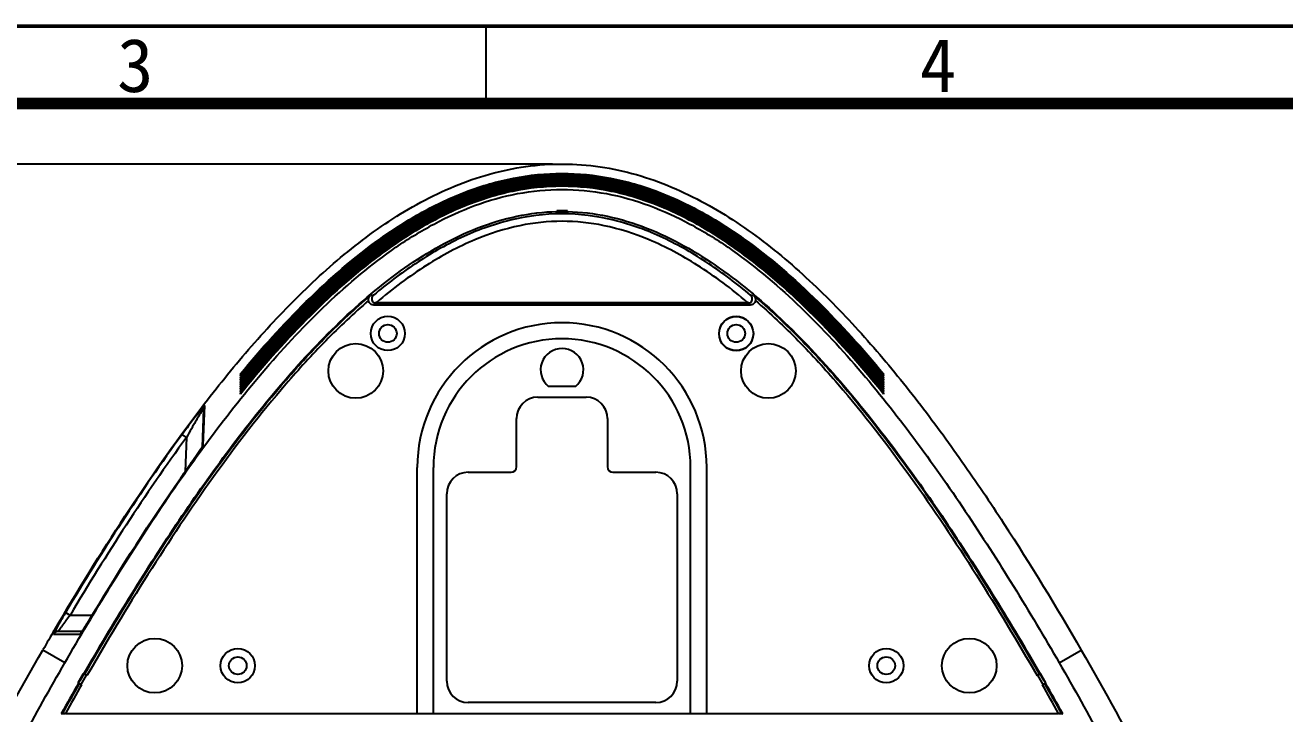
# Model space of a CAD drawing. Header units: millimetres. Extents: x 480 to 3134, y 272 to 1195.
# Drawn here: x 843.5 to 1078.5, y 999.5 to 1128 of the extents above; entities that cross this region are included whole.
import ezdxf

# ---------------------------------------------------------------- set-up
doc = ezdxf.new("R2010")
doc.units = ezdxf.units.MM
doc.layers.add('06-ccbz', color=1, linetype='Continuous')
doc.styles.add('TEXTSTYLE_2', font='txt')
doc.styles.add('国标文本', font='simfang.ttf', dxfattribs={"width": 0.7})
doc.dimstyles.new('国标尺寸标注', dxfattribs={"dimtxt": 8, "dimasz": 3.5, "dimexe": 2, "dimexo": 0, "dimgap": 1, "dimtad": 1, "dimtoh": 1, "dimdec": 1, "dimzin": 1, "dimdsep": 46, "dimtxsty": '国标文本', "dimcen": 1.5, "dimadec": 0, "dimazin": 0, "dimtfac": 1, "dimtdec": 1, "dimtmove": 0, "dimatfit": 2, "dimfxl": 1, "dimarcsym": 0})

# ---------------------------------------------------------------- blocks, each defined once
blk = doc.blocks.new('*D32')
at = {"layer": '06-ccbz', "color": 0, "lineweight": -2, "transparency": 16777216}
for p, q in [((941.9, 1102.07), (740.11, 1102.07)), ((742.11, 1098.57), (742.11, 851.66)), ((943.68, 848.16), (740.11, 848.16))]:
    blk.add_line(p, q, dxfattribs=at)
at = {"layer": '06-ccbz', "color": 0, "transparency": 16777216}
for points in [[(741.53, 1098.57), (742.69, 1098.57), (742.11, 1102.07)], [(741.53, 851.66), (742.69, 851.66), (742.11, 848.16)]]:
    blk.add_solid(points, dxfattribs=at)
at = {"layer": 'Defpoints', "color": 0, "transparency": 16777216}
for p in [(941.9, 1102.07), (742.11, 848.16), (943.68, 848.16)]:
    blk.add_point(p, dxfattribs=at)
at = {"layer": '06-ccbz', "color": 0, "transparency": 16777216, "insert": (737.04, 963.08), "char_height": 8, "attachment_point": 5, "rotation": 90, "style": '国标文本'}
blk.add_mtext('253.9', dxfattribs=at)

msp = doc.modelspace()

# ---------------------------------------------------------------- linework, layer by layer
at = {"color": 7, "linetype": 'Continuous'}
for p, q in [((480.13, 1128.01), (1678.95, 1128.01)), ((942.71, 1093.07), (942.71, 1093.34)), ((944.71, 1093.07), (944.71, 1093.34)), ((908.5, 1077.64), (907.89, 1077.53)), ((979.47, 1077.53), (978.86, 1077.64)), ((909.24, 1075.89), (908.58, 1075.78)), ((978.78, 1075.78), (908.58, 1075.78)), ((909.04, 1076.28), (908.62, 1076.13)), ((909.04, 1076.28), (978.32, 1076.28)), ((978.12, 1075.89), (909.24, 1075.89)), ((978.78, 1075.78), (978.12, 1075.89)), ((978.74, 1076.13), (978.32, 1076.28)), ((883.68, 1062.82), (883.68, 1062.95)), ((883.68, 1062.95), (883.75, 1062.89)), ((883.68, 1062.49), (883.68, 1062.62)), ((883.68, 1062.62), (883.75, 1062.56)), ((1003.68, 1062.95), (1003.61, 1062.89)), ((1003.68, 1062.62), (1003.61, 1062.56)), ((1003.68, 1062.95), (1003.68, 1062.82)), ((1003.68, 1062.62), (1003.68, 1062.49)), ((883.68, 1062.16), (883.68, 1062.29)), ((883.68, 1062.29), (883.75, 1062.23)), ((883.68, 1061.83), (883.68, 1061.96)), ((883.68, 1061.96), (883.75, 1061.9)), ((883.68, 1061.5), (883.68, 1061.63)), ((883.68, 1061.63), (883.75, 1061.57)), ((883.68, 1061.17), (883.68, 1061.3)), ((883.68, 1061.3), (883.75, 1061.23)), ((883.68, 1060.83), (883.68, 1060.97)), ((883.68, 1060.97), (883.75, 1060.9)), ((883.68, 1060.5), (883.68, 1060.64)), ((883.68, 1060.64), (883.75, 1060.57)), ((883.68, 1060.17), (883.68, 1060.31)), ((883.68, 1060.31), (883.75, 1060.24)), ((946.21, 1060.58), (941.15, 1060.58)), ((1003.68, 1062.29), (1003.61, 1062.23)), ((1003.61, 1061.9), (1003.68, 1061.96)), ((1003.68, 1061.63), (1003.61, 1061.57)), ((1003.61, 1061.23), (1003.68, 1061.3)), ((1003.68, 1060.97), (1003.61, 1060.9)), ((1003.61, 1060.57), (1003.68, 1060.64)), ((1003.68, 1060.31), (1003.61, 1060.24)), ((1003.68, 1062.29), (1003.68, 1062.16)), ((1003.68, 1061.96), (1003.68, 1061.83)), ((1003.68, 1061.63), (1003.68, 1061.5)), ((1003.68, 1061.3), (1003.68, 1061.17)), ((1003.68, 1060.97), (1003.68, 1060.83)), ((1003.68, 1060.64), (1003.68, 1060.5)), ((1003.68, 1060.31), (1003.68, 1060.17)), ((883.68, 1059.84), (883.68, 1059.98)), ((883.68, 1059.98), (883.75, 1059.91)), ((883.68, 1059.51), (883.68, 1059.65)), ((883.68, 1059.65), (883.75, 1059.58)), ((883.68, 1059.18), (883.68, 1059.32)), ((883.68, 1059.32), (883.75, 1059.25)), ((939.18, 1058.58), (948.18, 1058.58)), ((1003.61, 1059.91), (1003.68, 1059.98)), ((1003.68, 1059.65), (1003.61, 1059.58)), ((1003.68, 1059.32), (1003.61, 1059.25)), ((1003.68, 1059.98), (1003.68, 1059.84)), ((1003.68, 1059.65), (1003.68, 1059.51)), ((1003.68, 1059.32), (1003.68, 1059.18)), ((876.79, 1056.44), (876.54, 1049.25)), ((876.73, 1049.57), (877, 1057.02)), ((935.18, 1045.58), (935.18, 1054.58)), ((952.18, 1054.58), (952.18, 1045.58)), ((873.6, 1051.06), (872.8, 1051.65)), ((873.6, 1051.06), (873.38, 1044.69)), ((875.99, 1048.42), (875.49, 1047.7)), ((876.24, 1048.8), (875.99, 1048.42)), ((876.71, 1049.52), (876.73, 1049.57)), ((875.49, 1047.7), (872.5, 1043.43)), ((916.68, 999.57), (916.68, 1045.48)), ((919.68, 999.57), (919.68, 1045.48)), ((926.18, 1044.58), (934.18, 1044.58)), ((953.18, 1044.58), (961.18, 1044.58)), ((967.68, 999.57), (967.68, 1045.48)), ((970.68, 999.57), (970.68, 1045.48)), ((872.5, 1043.43), (872.5, 1043.43)), ((922.18, 1005.58), (922.18, 1040.58)), ((965.18, 1040.58), (965.18, 1005.58)), ((851.88, 1017.87), (851.02, 1018.38)), ((856, 1017.87), (851.88, 1017.87)), ((856.31, 1018.38), (855.71, 1017.39)), ((856.31, 1018.38), (856.32, 1018.38)), ((855.27, 1016.67), (854.88, 1016.04)), ((855.71, 1017.39), (855.27, 1016.67)), ((848.82, 1014.37), (853.76, 1014.37)), ((854.12, 1014.87), (849.68, 1014.87)), ((850.92, 1009.03), (846.81, 1011.4)), ((1036.44, 1009.03), (1040.55, 1011.4)), ((853.39, 1005.29), (854.39, 1007.03)), ((855.04, 1006.66), (854.39, 1007.03)), ((1032.32, 1006.66), (1032.97, 1007.03)), ((1033.97, 1005.29), (1032.97, 1007.03)), ((854.04, 1004.92), (853.39, 1005.29)), ((1033.32, 1004.92), (1033.97, 1005.29)), ((961.18, 1001.58), (926.18, 1001.58)), ((850.43, 999.56), (850.24, 999.51)), ((850.81, 999.51), (850.24, 999.51)), ((850.74, 999.39), (850.81, 999.51)), ((851.01, 999.57), (1036.35, 999.57)), ((1037.12, 999.51), (1036.55, 999.51)), ((1036.55, 999.51), (1036.62, 999.39)), ((1036.93, 999.56), (1037.12, 999.51))]:
    msp.add_line(p, q, dxfattribs=at)
at = {"color": 2, "linetype": 'Continuous'}
msp.add_line((1678.46, 1127.67), (480.13, 1127.67), dxfattribs=at)
at = {"color": 1, "linetype": 'Continuous'}
msp.add_line((929.5, 1113.41), (929.5, 1127.67), dxfattribs=at)
at = {"color": 7, "linetype": 'Continuous', "const_width": 2.14}
msp.add_lwpolyline([(1664.19, 1113.41), (508.66, 1113.41)], dxfattribs=at)
at = {"color": 7, "linetype": 'Continuous'}
for points in [[(876.44, 1049.1), (876.35, 1048.96), (876.24, 1048.8)], [(876.62, 1049.38), (876.62, 1049.39), (876.61, 1049.37), (876.57, 1049.3), (876.51, 1049.21), (876.44, 1049.1)], [(854.88, 1016.04), (854.54, 1015.5), (854.4, 1015.27)], [(854.06, 1014.76), (853.99, 1014.66), (853.94, 1014.59)], [(854.4, 1015.27), (854.27, 1015.07), (854.15, 1014.9), (854.06, 1014.76)]]:
    msp.add_lwpolyline(points, dxfattribs=at)
at = {"color": 3, "linetype": 'Continuous'}
for centre, radius in [((911.18, 1070.48), 3.2), ((911.18, 1070.48), 1.65), ((976.18, 1070.48), 3.2), ((976.18, 1070.42), 3.2), ((976.18, 1070.48), 1.65), ((883.18, 1008.48), 3.2), ((1004.18, 1008.48), 3.2), ((883.18, 1008.48), 1.65), ((1004.18, 1008.48), 1.65)]:
    msp.add_circle(centre, radius, dxfattribs=at)
at = {"color": 7, "linetype": 'Continuous'}
for centre in [(905.18, 1063.48), (982.18, 1063.48), (867.68, 1008.48), (1019.68, 1008.48)]:
    msp.add_circle(centre, 5.1, dxfattribs=at)
for centre, radius, start, end in [((943.68, 1053.23), 40.12, 88.5253, 91.3815), ((943.68, 1053.24), 40.02, 88.5213, 91.3852), ((943.68, 1053.24), 39.84, 88.5161, 91.3925), ((933.07, 1026.77), 73.72, 57.985, 60.8414), ((933.1, 1026.81), 73.88, 58.02, 60.8578), ((933.1, 1026.81), 74.09, 58.0286, 60.853), ((927.96, 1018.63), 83.33, 54.5874, 57.9713), ((928.06, 1018.78), 83.36, 54.6547, 58.0072), ((928.09, 1018.82), 83.52, 54.6728, 58.0158), ((919.57, 1006.92), 97.95, 50.3461, 54.6177), ((919.67, 1007.05), 97.99, 50.4002, 54.637), ((907.63, 992.36), 116.77, 47.9485, 50.3916), ((907.84, 992.6), 116.66, 47.9902, 50.4442), ((906.86, 991.48), 117.73, 47.8564, 50.1292), ((893.78, 977.14), 137.35, 44.4553, 47.9126), ((894.09, 977.47), 137.11, 44.5206, 47.9555), ((893.3, 976.64), 137.83, 44.3855, 47.8176), ((943.68, 1045.48), 27, 0, 180), ((873.82, 957.41), 165.2, 42.5989, 44.4263), ((874.42, 957.98), 164.59, 42.6745, 44.4971), ((874.93, 958.47), 164.09, 42.7323, 44.5613), ((943.68, 1045.48), 24, 0, 180), ((854.21, 939.46), 192, 39.9757, 42.6488), ((854.9, 940.07), 191.28, 40.0454, 42.7072), ((943.68, 1063.68), 4, 309.195, 230.805), ((853.47, 938.81), 192.77, 39.9178, 42.5739), ((829.38, 918.47), 224.3, 39.0063, 39.9543), ((831.21, 919.98), 222.35, 39.1338, 40.0819), ((830.25, 919.18), 223.39, 39.07, 40.0127), ((939.18, 1054.58), 4, 90, 180), ((948.18, 1054.58), 4, 0, 90), ((788.08, 1108.84), 106.67, 325.3058, 325.656), ((877.53, 1048.97), 1, 143.5739, 155.0136), ((926.18, 1040.58), 4, 90, 180), ((934.18, 1045.58), 1, 270, 0), ((953.18, 1045.58), 1, 180, 270), ((961.18, 1040.58), 4, 0, 90), ((717.28, 1101.81), 162.15, 328.0614, 329.0334), ((818.4, 1038.43), 42.8, 326.9514, 327.5863), ((790.6, 1056.14), 75.77, 327.554, 328.0433), ((1388.49, 698.69), 625.47, 149.59536, 150.00216), ((849.68, 1013.87), 0.999, 90.0016, 149.7337), ((854.63, 1013.86), 1.01, 134.6775, 149.4111), ((1398.88, 692.66), 628.63, 149.99953, 150.18181), ((1398.87, 692.66), 628.13, 149.99953, 150.18196), ((488.48, 692.66), 628.13, 29.81804, 30.00047), ((488.48, 692.66), 628.63, 29.81819, 30.00047), ((1365.21, 711.91), 589.84, 150.17778, 150.81747), ((1365.69, 711.63), 590.25, 150.17802, 150.80403), ((1366.73, 711.05), 590.94, 150.17858, 150.77521), ((926.18, 1005.58), 4, 180, 270), ((961.18, 1005.58), 4, 270, 0), ((520.63, 711.05), 590.94, 29.22479, 29.82142), ((521.66, 711.63), 590.25, 29.19597, 29.82198), ((522.14, 711.91), 589.85, 29.18253, 29.82222)]:
    msp.add_arc(centre, radius, start, end, dxfattribs=at)
for points, knots in [([(876.45, 1056.7), (879.26, 1060.37), (885.08, 1067.58), (894.52, 1077.77), (904.86, 1087.06), (916.34, 1094.93), (927.02, 1099.61), (936.06, 1101.67), (943, 1102.27), (949.95, 1101.86), (959.04, 1100.04), (969.82, 1095.59), (981.42, 1087.9), (991.87, 1078.73), (1001.39, 1068.61), (1010.18, 1057.85), (1018.39, 1046.65), (1028.72, 1031.3), (1035.92, 1019.42), (1040.55, 1011.4)], [0, 0, 0, 0, 0.062526, 0.125045, 0.187551, 0.250028, 0.312448, 0.343701, 0.374951, 0.4062, 0.437453, 0.499866, 0.56234, 0.624844, 0.687362, 0.749888, 0.812417, 0.874948, 1, 1, 1, 1]), ([(883.68, 1062.95), (887.56, 1067.63), (895.7, 1076.68), (907.21, 1086.71), (917.48, 1093.27), (925.75, 1097.17), (934.55, 1099.74), (943.68, 1100.64), (952.81, 1099.74), (961.61, 1097.17), (969.88, 1093.27), (980.15, 1086.71), (991.66, 1076.68), (999.8, 1067.63), (1003.68, 1062.95)], [0, 0, 0, 0, 0.125004, 0.249957, 0.312483, 0.375001, 0.437506, 0.5, 0.562495, 0.625, 0.687517, 0.750043, 0.874996, 1, 1, 1, 1]), ([(1003.68, 1062.82), (999.8, 1067.5), (991.66, 1076.56), (980.15, 1086.59), (969.89, 1093.16), (961.61, 1097.08), (952.81, 1099.65), (943.68, 1100.55), (934.55, 1099.65), (925.75, 1097.08), (917.47, 1093.16), (907.21, 1086.59), (895.69, 1076.56), (887.56, 1067.5), (883.68, 1062.82)], [0, 0, 0, 0, 0.125004, 0.249957, 0.312483, 0.375001, 0.437506, 0.5, 0.562495, 0.625, 0.687517, 0.750043, 0.874996, 1, 1, 1, 1]), ([(883.68, 1062.62), (887.56, 1067.31), (895.69, 1076.38), (907.2, 1086.44), (917.46, 1093.02), (925.74, 1096.95), (934.54, 1099.53), (943.68, 1100.43), (952.82, 1099.53), (961.62, 1096.95), (969.9, 1093.02), (980.16, 1086.44), (991.67, 1076.38), (999.8, 1067.31), (1003.68, 1062.62)], [0, 0, 0, 0, 0.125004, 0.249957, 0.312484, 0.375001, 0.437506, 0.5, 0.562494, 0.624999, 0.687517, 0.750043, 0.874996, 1, 1, 1, 1]), ([(1003.68, 1062.49), (999.8, 1067.18), (991.67, 1076.26), (980.16, 1086.32), (969.9, 1092.91), (961.63, 1096.85), (952.82, 1099.44), (943.68, 1100.35), (934.54, 1099.44), (925.73, 1096.85), (917.46, 1092.91), (907.2, 1086.32), (895.69, 1076.26), (887.56, 1067.18), (883.68, 1062.49)], [0, 0, 0, 0, 0.125004, 0.249958, 0.312484, 0.375001, 0.437506, 0.5, 0.562494, 0.624999, 0.687517, 0.750043, 0.874996, 1, 1, 1, 1]), ([(883.68, 1062.29), (887.55, 1066.99), (895.68, 1076.08), (907.19, 1086.16), (917.45, 1092.77), (925.72, 1096.72), (934.53, 1099.31), (943.68, 1100.23), (952.83, 1099.31), (961.64, 1096.72), (969.91, 1092.77), (980.17, 1086.16), (991.67, 1076.08), (999.81, 1066.99), (1003.68, 1062.29)], [0, 0, 0, 0, 0.125005, 0.249958, 0.312484, 0.375002, 0.437506, 0.5, 0.562494, 0.624999, 0.687516, 0.750043, 0.874996, 1, 1, 1, 1]), ([(1003.68, 1062.16), (999.81, 1066.86), (991.68, 1075.95), (980.18, 1086.05), (969.92, 1092.67), (961.64, 1096.62), (952.83, 1099.22), (943.68, 1100.14), (934.53, 1099.22), (925.72, 1096.62), (917.44, 1092.67), (907.18, 1086.05), (895.68, 1075.95), (887.55, 1066.86), (883.68, 1062.16)], [0, 0, 0, 0, 0.125005, 0.249958, 0.312484, 0.375002, 0.437507, 0.5, 0.562494, 0.624999, 0.687516, 0.750042, 0.874995, 1, 1, 1, 1]), ([(883.68, 1061.96), (887.55, 1066.67), (895.68, 1075.78), (907.18, 1085.89), (917.43, 1092.52), (925.71, 1096.49), (934.52, 1099.1), (943.68, 1100.02), (952.84, 1099.1), (961.65, 1096.49), (969.93, 1092.52), (980.18, 1085.89), (991.68, 1075.78), (999.81, 1066.67), (1003.68, 1061.96)], [0, 0, 0, 0, 0.125005, 0.249958, 0.312484, 0.375002, 0.437507, 0.5, 0.562494, 0.624998, 0.687516, 0.750042, 0.874995, 1, 1, 1, 1]), ([(1003.68, 1061.83), (999.81, 1066.54), (991.68, 1075.65), (980.19, 1085.77), (969.93, 1092.42), (961.66, 1096.39), (952.84, 1099.01), (943.68, 1099.93), (934.52, 1099.01), (925.7, 1096.39), (917.43, 1092.42), (907.17, 1085.77), (895.68, 1075.65), (887.55, 1066.54), (883.68, 1061.83)], [0, 0, 0, 0, 0.125005, 0.249958, 0.312485, 0.375002, 0.437507, 0.5, 0.562494, 0.624998, 0.687516, 0.750042, 0.874995, 1, 1, 1, 1]), ([(883.68, 1061.63), (887.55, 1066.35), (895.67, 1075.48), (907.16, 1085.61), (917.42, 1092.27), (925.7, 1096.26), (934.51, 1098.89), (943.68, 1099.81), (952.85, 1098.89), (961.66, 1096.26), (969.94, 1092.27), (980.2, 1085.61), (991.69, 1075.48), (999.81, 1066.35), (1003.68, 1061.63)], [0, 0, 0, 0, 0.125005, 0.249959, 0.312485, 0.375002, 0.437507, 0.5, 0.562493, 0.624998, 0.687516, 0.750042, 0.874995, 1, 1, 1, 1]), ([(1003.68, 1061.5), (999.81, 1066.22), (991.69, 1075.35), (980.2, 1085.5), (969.95, 1092.17), (961.67, 1096.16), (952.85, 1098.8), (943.68, 1099.72), (934.51, 1098.8), (925.69, 1096.16), (917.41, 1092.17), (907.16, 1085.5), (895.67, 1075.35), (887.55, 1066.22), (883.68, 1061.5)], [0, 0, 0, 0, 0.125005, 0.249959, 0.312485, 0.375003, 0.437507, 0.5, 0.562493, 0.624998, 0.687515, 0.750041, 0.874995, 1, 1, 1, 1]), ([(883.68, 1061.3), (887.55, 1066.03), (895.67, 1075.17), (907.15, 1085.34), (917.41, 1092.03), (925.68, 1096.03), (934.5, 1098.67), (943.68, 1099.6), (952.85, 1098.67), (961.68, 1096.03), (969.95, 1092.03), (980.21, 1085.34), (991.69, 1075.17), (999.81, 1066.03), (1003.68, 1061.3)], [0, 0, 0, 0, 0.125005, 0.249959, 0.312485, 0.375003, 0.437507, 0.5, 0.562493, 0.624998, 0.687515, 0.750041, 0.874995, 1, 1, 1, 1]), ([(1003.68, 1061.17), (999.81, 1065.89), (991.69, 1075.05), (980.21, 1085.23), (969.96, 1091.92), (961.68, 1095.93), (952.86, 1098.58), (943.68, 1099.52), (934.5, 1098.58), (925.68, 1095.93), (917.4, 1091.92), (907.15, 1085.23), (895.66, 1075.05), (887.55, 1065.89), (883.68, 1061.17)], [0, 0, 0, 0, 0.125005, 0.249959, 0.312485, 0.375003, 0.437507, 0.5, 0.562493, 0.624997, 0.687515, 0.750041, 0.874995, 1, 1, 1, 1]), ([(883.68, 1060.97), (887.55, 1065.71), (895.66, 1074.87), (907.14, 1085.07), (917.39, 1091.78), (925.67, 1095.8), (934.5, 1098.46), (943.68, 1099.4), (952.86, 1098.46), (961.69, 1095.8), (969.97, 1091.78), (980.22, 1085.07), (991.7, 1074.87), (999.81, 1065.71), (1003.68, 1060.97)], [0, 0, 0, 0, 0.125005, 0.24996, 0.312486, 0.375003, 0.437508, 0.5, 0.562493, 0.624997, 0.687515, 0.750041, 0.874995, 1, 1, 1, 1]), ([(1003.68, 1060.83), (999.81, 1065.57), (991.7, 1074.74), (980.22, 1084.95), (969.97, 1091.67), (961.7, 1095.71), (952.87, 1098.37), (943.68, 1099.31), (934.49, 1098.37), (925.66, 1095.71), (917.39, 1091.67), (907.14, 1084.95), (895.66, 1074.74), (887.55, 1065.57), (883.68, 1060.83)], [0, 0, 0, 0, 0.125005, 0.24996, 0.312486, 0.375004, 0.437508, 0.5, 0.562493, 0.624997, 0.687514, 0.75004, 0.874995, 1, 1, 1, 1]), ([(883.68, 1060.64), (887.54, 1065.38), (895.66, 1074.57), (907.13, 1084.79), (917.38, 1091.53), (925.65, 1095.57), (934.49, 1098.24), (943.68, 1099.19), (952.87, 1098.24), (961.7, 1095.57), (969.98, 1091.53), (980.23, 1084.79), (991.7, 1074.57), (999.81, 1065.38), (1003.68, 1060.64)], [0, 0, 0, 0, 0.125005, 0.24996, 0.312486, 0.375004, 0.437508, 0.5, 0.562492, 0.624997, 0.687514, 0.75004, 0.874995, 1, 1, 1, 1]), ([(1003.68, 1060.5), (999.82, 1065.25), (991.71, 1074.44), (980.23, 1084.68), (969.99, 1091.42), (961.71, 1095.48), (952.88, 1098.16), (943.68, 1099.1), (934.48, 1098.16), (925.65, 1095.48), (917.37, 1091.42), (907.12, 1084.68), (895.65, 1074.44), (887.54, 1065.25), (883.68, 1060.5)], [0, 0, 0, 0, 0.125005, 0.24996, 0.312486, 0.375004, 0.437508, 0.5, 0.562492, 0.624996, 0.687514, 0.75004, 0.874995, 1, 1, 1, 1]), ([(883.68, 1060.31), (886.31, 1063.55), (891.77, 1069.89), (900.6, 1078.8), (910.28, 1086.81), (920.96, 1093.44), (930.82, 1097.16), (939.08, 1098.58), (945.37, 1098.78), (951.62, 1098.11), (959.76, 1096.12), (965.53, 1093.55), (969.18, 1091.52)], [0, 0, 0, 0, 0.125019, 0.250042, 0.37505, 0.500021, 0.624911, 0.687455, 0.750001, 0.812541, 0.875087, 1, 1, 1, 1]), ([(1003.68, 1060.17), (999.82, 1064.93), (991.71, 1074.13), (980.25, 1084.4), (970.01, 1091.17), (961.73, 1095.24), (952.9, 1097.94), (943.69, 1098.9), (934.48, 1097.94), (925.64, 1095.25), (917.36, 1091.18), (907.12, 1084.4), (895.65, 1074.14), (887.54, 1064.93), (883.68, 1060.17)], [0, 0, 0, 0, 0.12499, 0.249914, 0.31242, 0.374927, 0.437431, 0.49993, 0.562432, 0.624946, 0.687472, 0.750006, 0.874978, 1, 1, 1, 1]), ([(883.68, 1059.98), (886.31, 1063.22), (891.75, 1069.56), (900.57, 1078.48), (910.22, 1086.51), (920.88, 1093.16), (930.72, 1096.92), (938.97, 1098.35), (945.26, 1098.57), (951.51, 1097.91), (959.65, 1095.94), (965.43, 1093.37), (969.07, 1091.34)], [0, 0, 0, 0, 0.125018, 0.250023, 0.375005, 0.499949, 0.624836, 0.687389, 0.749949, 0.812503, 0.875064, 1, 1, 1, 1]), ([(1003.68, 1059.84), (999.82, 1064.6), (991.72, 1073.83), (980.26, 1084.12), (970.02, 1090.92), (961.75, 1095.01), (952.9, 1097.73), (943.69, 1098.69), (934.47, 1097.73), (925.63, 1095.02), (917.35, 1090.93), (909.66, 1085.83), (902.52, 1080), (893.63, 1071.54), (887.54, 1064.6), (883.68, 1059.84)], [0, 0, 0, 0, 0.124979, 0.249892, 0.312392, 0.374893, 0.437391, 0.499884, 0.56238, 0.624887, 0.687407, 0.749935, 0.812466, 0.87499, 1, 1, 1, 1]), ([(883.68, 1059.65), (886.31, 1062.89), (891.74, 1069.24), (900.54, 1078.17), (910.17, 1086.21), (920.82, 1092.9), (930.65, 1096.68), (938.89, 1098.14), (945.18, 1098.37), (951.43, 1097.72), (959.57, 1095.75), (965.34, 1093.17), (968.99, 1091.14)], [0, 0, 0, 0, 0.125018, 0.250024, 0.375006, 0.499951, 0.624837, 0.687391, 0.74995, 0.812505, 0.875065, 1, 1, 1, 1]), ([(1003.68, 1059.51), (999.82, 1064.28), (991.72, 1073.53), (980.27, 1083.85), (970.03, 1090.67), (961.75, 1094.78), (952.91, 1097.51), (943.68, 1098.48), (934.45, 1097.51), (925.61, 1094.78), (917.33, 1090.67), (907.09, 1083.85), (895.64, 1073.53), (887.54, 1064.28), (883.68, 1059.51)], [0, 0, 0, 0, 0.125008, 0.24995, 0.312464, 0.374979, 0.437492, 0.5, 0.562508, 0.625021, 0.687536, 0.750051, 0.874992, 1, 1, 1, 1]), ([(883.68, 1059.32), (887.54, 1064.09), (895.64, 1073.35), (907.09, 1083.69), (917.32, 1090.53), (925.6, 1094.65), (934.45, 1097.39), (943.68, 1098.36), (952.91, 1097.39), (961.76, 1094.65), (970.04, 1090.53), (980.27, 1083.69), (991.72, 1073.35), (999.82, 1064.09), (1003.68, 1059.32)], [0, 0, 0, 0, 0.125008, 0.249951, 0.312464, 0.374979, 0.437492, 0.5, 0.562507, 0.62502, 0.687536, 0.75005, 0.874992, 1, 1, 1, 1]), ([(1003.68, 1059.18), (999.82, 1063.96), (991.72, 1073.22), (980.28, 1083.57), (970.05, 1090.42), (961.77, 1094.55), (952.91, 1097.3), (943.68, 1098.27), (934.45, 1097.3), (925.59, 1094.55), (917.31, 1090.42), (907.08, 1083.57), (895.64, 1073.22), (887.54, 1063.96), (883.68, 1059.18)], [0, 0, 0, 0, 0.125008, 0.249951, 0.312465, 0.37498, 0.437493, 0.5, 0.562507, 0.62502, 0.687535, 0.750049, 0.874992, 1, 1, 1, 1]), ([(850.92, 1009.03), (853.7, 1013.83), (859.37, 1023.37), (868.34, 1037.39), (877.9, 1051.02), (888.24, 1064.08), (899.6, 1076.25), (910.26, 1085.21), (919.72, 1091.06), (927.3, 1094.54), (935.35, 1096.82), (943.68, 1097.62), (952.01, 1096.82), (960.06, 1094.54), (967.64, 1091.06), (977.1, 1085.21), (987.76, 1076.25), (999.12, 1064.08), (1009.46, 1051.02), (1019.02, 1037.39), (1027.99, 1023.37), (1033.66, 1013.83), (1036.44, 1009.03)], [0, 0, 0, 0, 0.062507, 0.125014, 0.187518, 0.250019, 0.312511, 0.374974, 0.406231, 0.437487, 0.468745, 0.5, 0.531256, 0.562513, 0.59377, 0.625026, 0.68749, 0.749981, 0.812482, 0.874986, 0.937493, 1, 1, 1, 1]), ([(854.48, 1006.98), (857.21, 1011.7), (862.78, 1021.08), (871.59, 1034.85), (880.93, 1048.2), (890.97, 1060.93), (901.89, 1072.74), (912.03, 1081.38), (920.89, 1087), (927.86, 1090.34), (935.17, 1092.57), (940.21, 1093.18), (942.71, 1093.24)], [0, 0, 0, 0, 0.128094, 0.255928, 0.38338, 0.510239, 0.636125, 0.760304, 0.821476, 0.881794, 0.941221, 1, 1, 1, 1]), ([(944.71, 1093.24), (947.21, 1093.17), (952.25, 1092.56), (959.55, 1090.32), (966.52, 1086.98), (975.37, 1081.35), (985.5, 1072.71), (996.41, 1060.91), (1006.44, 1048.18), (1015.78, 1034.84), (1024.58, 1021.07), (1030.15, 1011.7), (1032.88, 1006.98)], [0, 0, 0, 0, 0.058781, 0.118212, 0.178534, 0.239708, 0.36389, 0.489775, 0.616631, 0.74408, 0.87191, 1, 1, 1, 1]), ([(978.86, 1077.64), (976.36, 1079.72), (971.16, 1083.67), (962.68, 1088.57), (953.46, 1091.97), (943.68, 1093.21), (933.9, 1091.97), (924.68, 1088.57), (916.2, 1083.67), (911, 1079.72), (908.5, 1077.64)], [0, 0, 0, 0, 0.12509, 0.250135, 0.375106, 0.500001, 0.624895, 0.749866, 0.87491, 1, 1, 1, 1]), ([(978.32, 1076.28), (975.34, 1078.79), (969.5, 1083.18), (960.47, 1088.05), (951.89, 1090.82), (943.68, 1091.69), (935.46, 1090.82), (926.88, 1088.05), (917.86, 1083.18), (912.02, 1078.79), (909.04, 1076.28)], [0, 0, 0, 0, 0.151625, 0.283384, 0.397435, 0.500057, 0.602624, 0.716669, 0.84845, 1, 1, 1, 1]), ([(854.6, 1006.9), (858.31, 1013.32), (865.93, 1026.02), (878.27, 1044.5), (889.62, 1059.16), (899.64, 1070.07), (905.06, 1075.14), (907.89, 1077.53)], [0, 0, 0, 0, 0.249999, 0.499991, 0.749952, 0.874987, 1, 1, 1, 1]), ([(907.59, 1076.62), (904.81, 1074.24), (899.48, 1069.2), (889.61, 1058.37), (878.43, 1043.84), (866.24, 1025.56), (858.7, 1013), (855.04, 1006.66)], [0, 0, 0, 0, 0.125012, 0.250046, 0.500008, 0.750001, 1, 1, 1, 1]), ([(907.59, 1076.62), (907.56, 1076.8), (907.59, 1077.14), (907.77, 1077.43), (907.89, 1077.53)], [0, 0, 0, 0, 0.533642, 1, 1, 1, 1]), ([(908.58, 1075.78), (908.35, 1075.78), (907.87, 1075.95), (907.63, 1076.39), (907.59, 1076.62)], [0, 0, 0, 0, 0.500059, 1, 1, 1, 1]), ([(908.5, 1077.64), (908.37, 1077.53), (908.17, 1077.25), (908.15, 1076.65), (908.41, 1076.28), (908.62, 1076.13)], [0, 0, 0, 0, 0.298233, 0.552855, 1, 1, 1, 1]), ([(978.74, 1076.13), (978.95, 1076.28), (979.21, 1076.65), (979.18, 1077.25), (978.99, 1077.53), (978.86, 1077.64)], [0, 0, 0, 0, 0.447176, 0.7018, 1, 1, 1, 1]), ([(979.77, 1076.62), (979.73, 1076.39), (979.49, 1075.95), (979.01, 1075.78), (978.78, 1075.78)], [0, 0, 0, 0, 0.499941, 1, 1, 1, 1]), ([(979.47, 1077.53), (979.58, 1077.43), (979.77, 1077.14), (979.79, 1076.8), (979.77, 1076.62)], [0, 0, 0, 0, 0.466322, 1, 1, 1, 1]), ([(979.47, 1077.53), (982.3, 1075.14), (987.72, 1070.07), (997.74, 1059.16), (1009.09, 1044.5), (1021.43, 1026.02), (1029.05, 1013.32), (1032.76, 1006.9)], [0, 0, 0, 0, 0.125013, 0.250048, 0.500009, 0.750001, 1, 1, 1, 1]), ([(979.77, 1076.62), (982.55, 1074.24), (987.87, 1069.2), (997.75, 1058.37), (1008.93, 1043.84), (1021.12, 1025.56), (1028.66, 1013), (1032.32, 1006.66)], [0, 0, 0, 0, 0.125012, 0.250046, 0.500009, 0.750001, 1, 1, 1, 1]), ([(908.62, 1076.13), (908.66, 1076.09), (908.83, 1075.95), (909.07, 1075.89), (909.24, 1075.89)], [0, 0, 0, 0, 0.230804, 1, 1, 1, 1]), ([(978.12, 1075.89), (978.18, 1075.89), (978.4, 1075.91), (978.62, 1076.01), (978.74, 1076.13)], [0, 0, 0, 0, 0.269225, 1, 1, 1, 1]), ([(849.05, 1015.24), (853.24, 1022.39), (861.92, 1036.51), (871.41, 1050.12), (876.45, 1056.7)], [0, 0, 0, 0, 0.50003, 1, 1, 1, 1]), ([(876.01, 1055.88), (875.76, 1055.56), (874.66, 1054.17), (873.6, 1052.75), (872.8, 1051.65)], [0, 0, 0, 0, 0.230096, 1, 1, 1, 1]), ([(876.79, 1056.44), (876.79, 1056.46), (876.69, 1056.34), (876.65, 1056.26), (876.47, 1056), (876.23, 1055.61), (875.87, 1055.02), (875.44, 1054.28), (874.98, 1053.5), (874.37, 1052.42), (873.91, 1051.61), (873.6, 1051.06)], [0, 0, 0, 0, 0.007682, 0.037314, 0.082813, 0.138366, 0.266217, 0.405687, 0.550941, 0.699298, 1, 1, 1, 1]), ([(877, 1057.02), (877, 1057.02), (876.97, 1057.01), (876.95, 1056.99), (876.9, 1056.94), (876.82, 1056.85), (876.7, 1056.71), (876.55, 1056.54), (876.32, 1056.26), (876.14, 1056.03), (876.01, 1055.88)], [0, 0, 0, 0, 0.012735, 0.033787, 0.06496, 0.155674, 0.279676, 0.431091, 0.604497, 1, 1, 1, 1]), ([(872.8, 1051.65), (868.88, 1046.3), (861.39, 1035.35), (854.41, 1024.07), (851.02, 1018.38)], [0, 0, 0, 0, 0.499985, 1, 1, 1, 1]), ([(873.6, 1051.06), (869.69, 1045.72), (862.22, 1034.8), (855.26, 1023.55), (851.88, 1017.87)], [0, 0, 0, 0, 0.499985, 1, 1, 1, 1]), ([(876.15, 1048.66), (876.27, 1048.84), (876.46, 1049.12), (876.65, 1049.41), (876.71, 1049.52)], [0, 0, 0, 0, 0.623817, 1, 1, 1, 1]), ([(872.5, 1043.43), (872.78, 1043.84), (873.88, 1045.4), (874.98, 1046.97), (875.78, 1048.13)], [0, 0, 0, 0, 0.261191, 1, 1, 1, 1]), ([(851.02, 1018.38), (850.84, 1018.08), (850.21, 1017), (849.59, 1015.92), (849.17, 1015.12)], [0, 0, 0, 0, 0.280893, 1, 1, 1, 1]), ([(851.88, 1017.87), (851.61, 1017.52), (851.21, 1017.02), (850.7, 1016.35), (850.37, 1015.9), (850.08, 1015.5), (849.88, 1015.22), (849.76, 1015.04), (849.71, 1014.95), (849.68, 1014.91), (849.68, 1014.87), (849.68, 1014.87)], [0, 0, 0, 0, 0.352289, 0.518994, 0.67287, 0.806937, 0.91225, 0.950976, 0.978818, 0.994973, 1, 1, 1, 1]), ([(849.17, 1015.12), (849.11, 1015.02), (849.02, 1014.84), (848.89, 1014.58), (848.85, 1014.48), (848.8, 1014.37), (848.82, 1014.37)], [0, 0, 0, 0, 0.429811, 0.747955, 0.939946, 1, 1, 1, 1]), ([(853.76, 1014.37), (853.77, 1014.37), (853.79, 1014.39), (853.82, 1014.43), (853.87, 1014.49), (853.96, 1014.61), (854.1, 1014.81), (854.21, 1014.99), (854.28, 1015.09)], [0, 0, 0, 0, 0.026207, 0.081984, 0.167751, 0.282531, 0.593119, 1, 1, 1, 1]), ([(877.99, 848.45), (873.68, 849.23), (865.1, 851.05), (852.5, 854.84), (840.39, 860.03), (831.08, 865.93), (824.53, 871.76), (820.17, 876.71), (816.51, 882.19), (813.62, 888.11), (811.54, 894.37), (809.8, 902.97), (809.47, 911.78), (810.19, 920.51), (811.49, 929.19), (814.02, 939.86), (818.09, 952.36), (824.53, 968.67), (833.97, 988.46), (842.43, 1003.81), (846.81, 1011.4)], [0, 0, 0, 0, 0.062508, 0.125009, 0.187494, 0.249941, 0.281198, 0.312453, 0.343706, 0.37496, 0.406216, 0.437473, 0.499923, 0.531184, 0.562446, 0.624947, 0.687456, 0.749969, 0.874978, 1, 1, 1, 1]), ([(1040.55, 1011.4), (1044.93, 1003.81), (1053.39, 988.46), (1062.83, 968.67), (1069.26, 952.36), (1073.34, 939.86), (1075.87, 929.18), (1077.17, 920.51), (1077.89, 911.78), (1077.56, 902.97), (1075.82, 894.37), (1073.74, 888.11), (1070.85, 882.19), (1067.19, 876.71), (1062.84, 871.76), (1056.28, 865.93), (1046.97, 860.03), (1034.86, 854.84), (1022.26, 851.05), (1013.68, 849.23), (1009.37, 848.45)], [0, 0, 0, 0, 0.125024, 0.250033, 0.312546, 0.375055, 0.437556, 0.468816, 0.500074, 0.562521, 0.593777, 0.62503, 0.656283, 0.687538, 0.718793, 0.75005, 0.812502, 0.874988, 0.937489, 1, 1, 1, 1]), ([(943.68, 848.37), (938.13, 848.37), (927.04, 848.51), (910.41, 849.27), (893.83, 850.74), (877.35, 853.16), (861.12, 856.91), (848.03, 861.67), (838.24, 866.93), (831.44, 871.76), (825.44, 877.59), (820.58, 884.4), (817.11, 892.02), (815.06, 900.13), (814.28, 908.44), (814.62, 919.55), (817.04, 933.26), (821.91, 949.19), (828.05, 964.67), (835.07, 979.76), (842.73, 994.54), (848.15, 1004.22), (850.92, 1009.03)], [0, 0, 0, 0, 0.062507, 0.125014, 0.187518, 0.250019, 0.312511, 0.374974, 0.406231, 0.437487, 0.468745, 0.5, 0.531256, 0.562513, 0.59377, 0.625026, 0.68749, 0.749981, 0.812482, 0.874986, 0.937493, 1, 1, 1, 1]), ([(1036.44, 1009.03), (1039.21, 1004.22), (1044.63, 994.54), (1052.29, 979.76), (1059.31, 964.67), (1065.45, 949.19), (1070.32, 933.26), (1072.74, 919.55), (1073.08, 908.44), (1072.3, 900.13), (1070.25, 892.02), (1066.78, 884.4), (1061.92, 877.59), (1055.92, 871.76), (1049.12, 866.93), (1039.33, 861.67), (1026.24, 856.91), (1010.01, 853.16), (993.53, 850.74), (976.95, 849.27), (960.32, 848.51), (949.23, 848.37), (943.68, 848.37)], [0, 0, 0, 0, 0.062507, 0.125014, 0.187518, 0.250019, 0.312511, 0.374974, 0.406231, 0.437487, 0.468745, 0.5, 0.531256, 0.562513, 0.59377, 0.625026, 0.68749, 0.749981, 0.812482, 0.874986, 0.937493, 1, 1, 1, 1]), ([(851.01, 999.57), (850.88, 999.57), (850.71, 999.57), (850.51, 999.56), (850.45, 999.56), (850.43, 999.56)], [0, 0, 0, 0, 0.662697, 0.895762, 1, 1, 1, 1]), ([(1036.93, 999.56), (1036.91, 999.56), (1036.85, 999.56), (1036.65, 999.57), (1036.48, 999.57), (1036.35, 999.57)], [0, 0, 0, 0, 0.104239, 0.337305, 1, 1, 1, 1])]:
    msp.add_open_spline(points, degree=3, knots=knots, dxfattribs=at)
for points in [[(976.25, 1086.54), (978.34, 1085.06), (980.36, 1083.48), (982.33, 1081.84)], [(876.79, 1056.44), (876.8, 1056.65), (876.87, 1056.86), (877, 1057.02)], [(856.32, 1018.38), (861.44, 1026.9), (866.8, 1035.29), (872.5, 1043.43)]]:
    msp.add_open_spline(points, degree=3, dxfattribs=at)

# ---------------------------------------------------------------- texts
at = {"color": 1, "linetype": 'Continuous', "char_height": 9.99, "width": 9.9861, "attachment_point": 2, "style": 'TEXTSTYLE_2'}
for s, insert in [('3', (864.05, 1125.53)), ('4', (1013.84, 1125.53))]:
    msp.add_mtext(s, dxfattribs=dict(at, insert=insert))

# ---------------------------------------------------------------- dimensions: what is measured, and where the dimension line sits
at = {"layer": '06-ccbz'}
dim = msp.add_linear_dim(base=(742.11, 848.16), p1=(941.9, 1102.07), p2=(943.68, 848.16), angle=90, dimstyle='国标尺寸标注', dxfattribs=at)
dim.commit()
dim.dimension.update_dxf_attribs({"geometry": '*D32', "text_midpoint": (742.11, 963.08), "dimtype": 160})

doc.saveas('drawing.dxf')
